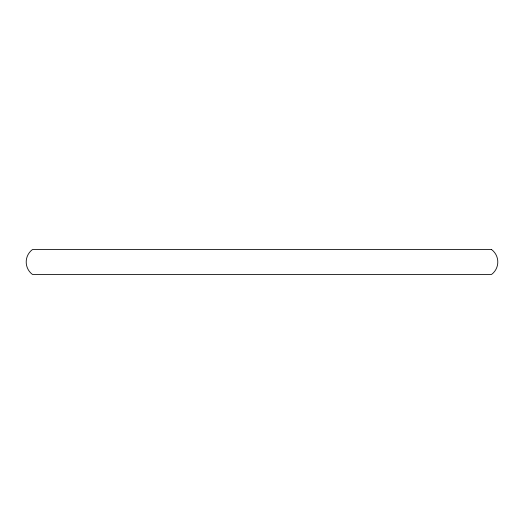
<?xml version="1.0" encoding="UTF-8"?>
<svg xmlns="http://www.w3.org/2000/svg" width="524" height="524" viewBox="0 0 524 524"><rect width="100%" height="100%" fill="white"/><g stroke="black" fill="none" stroke-linecap="round" stroke-linejoin="round"><path stroke-width="0.79" d="M491.597 249.588L32.403 249.588A15.51 15.51 0 0 0 32.403 274.412L491.597 274.412A15.51 15.51 0 0 0 491.597 249.588"/></g></svg>
